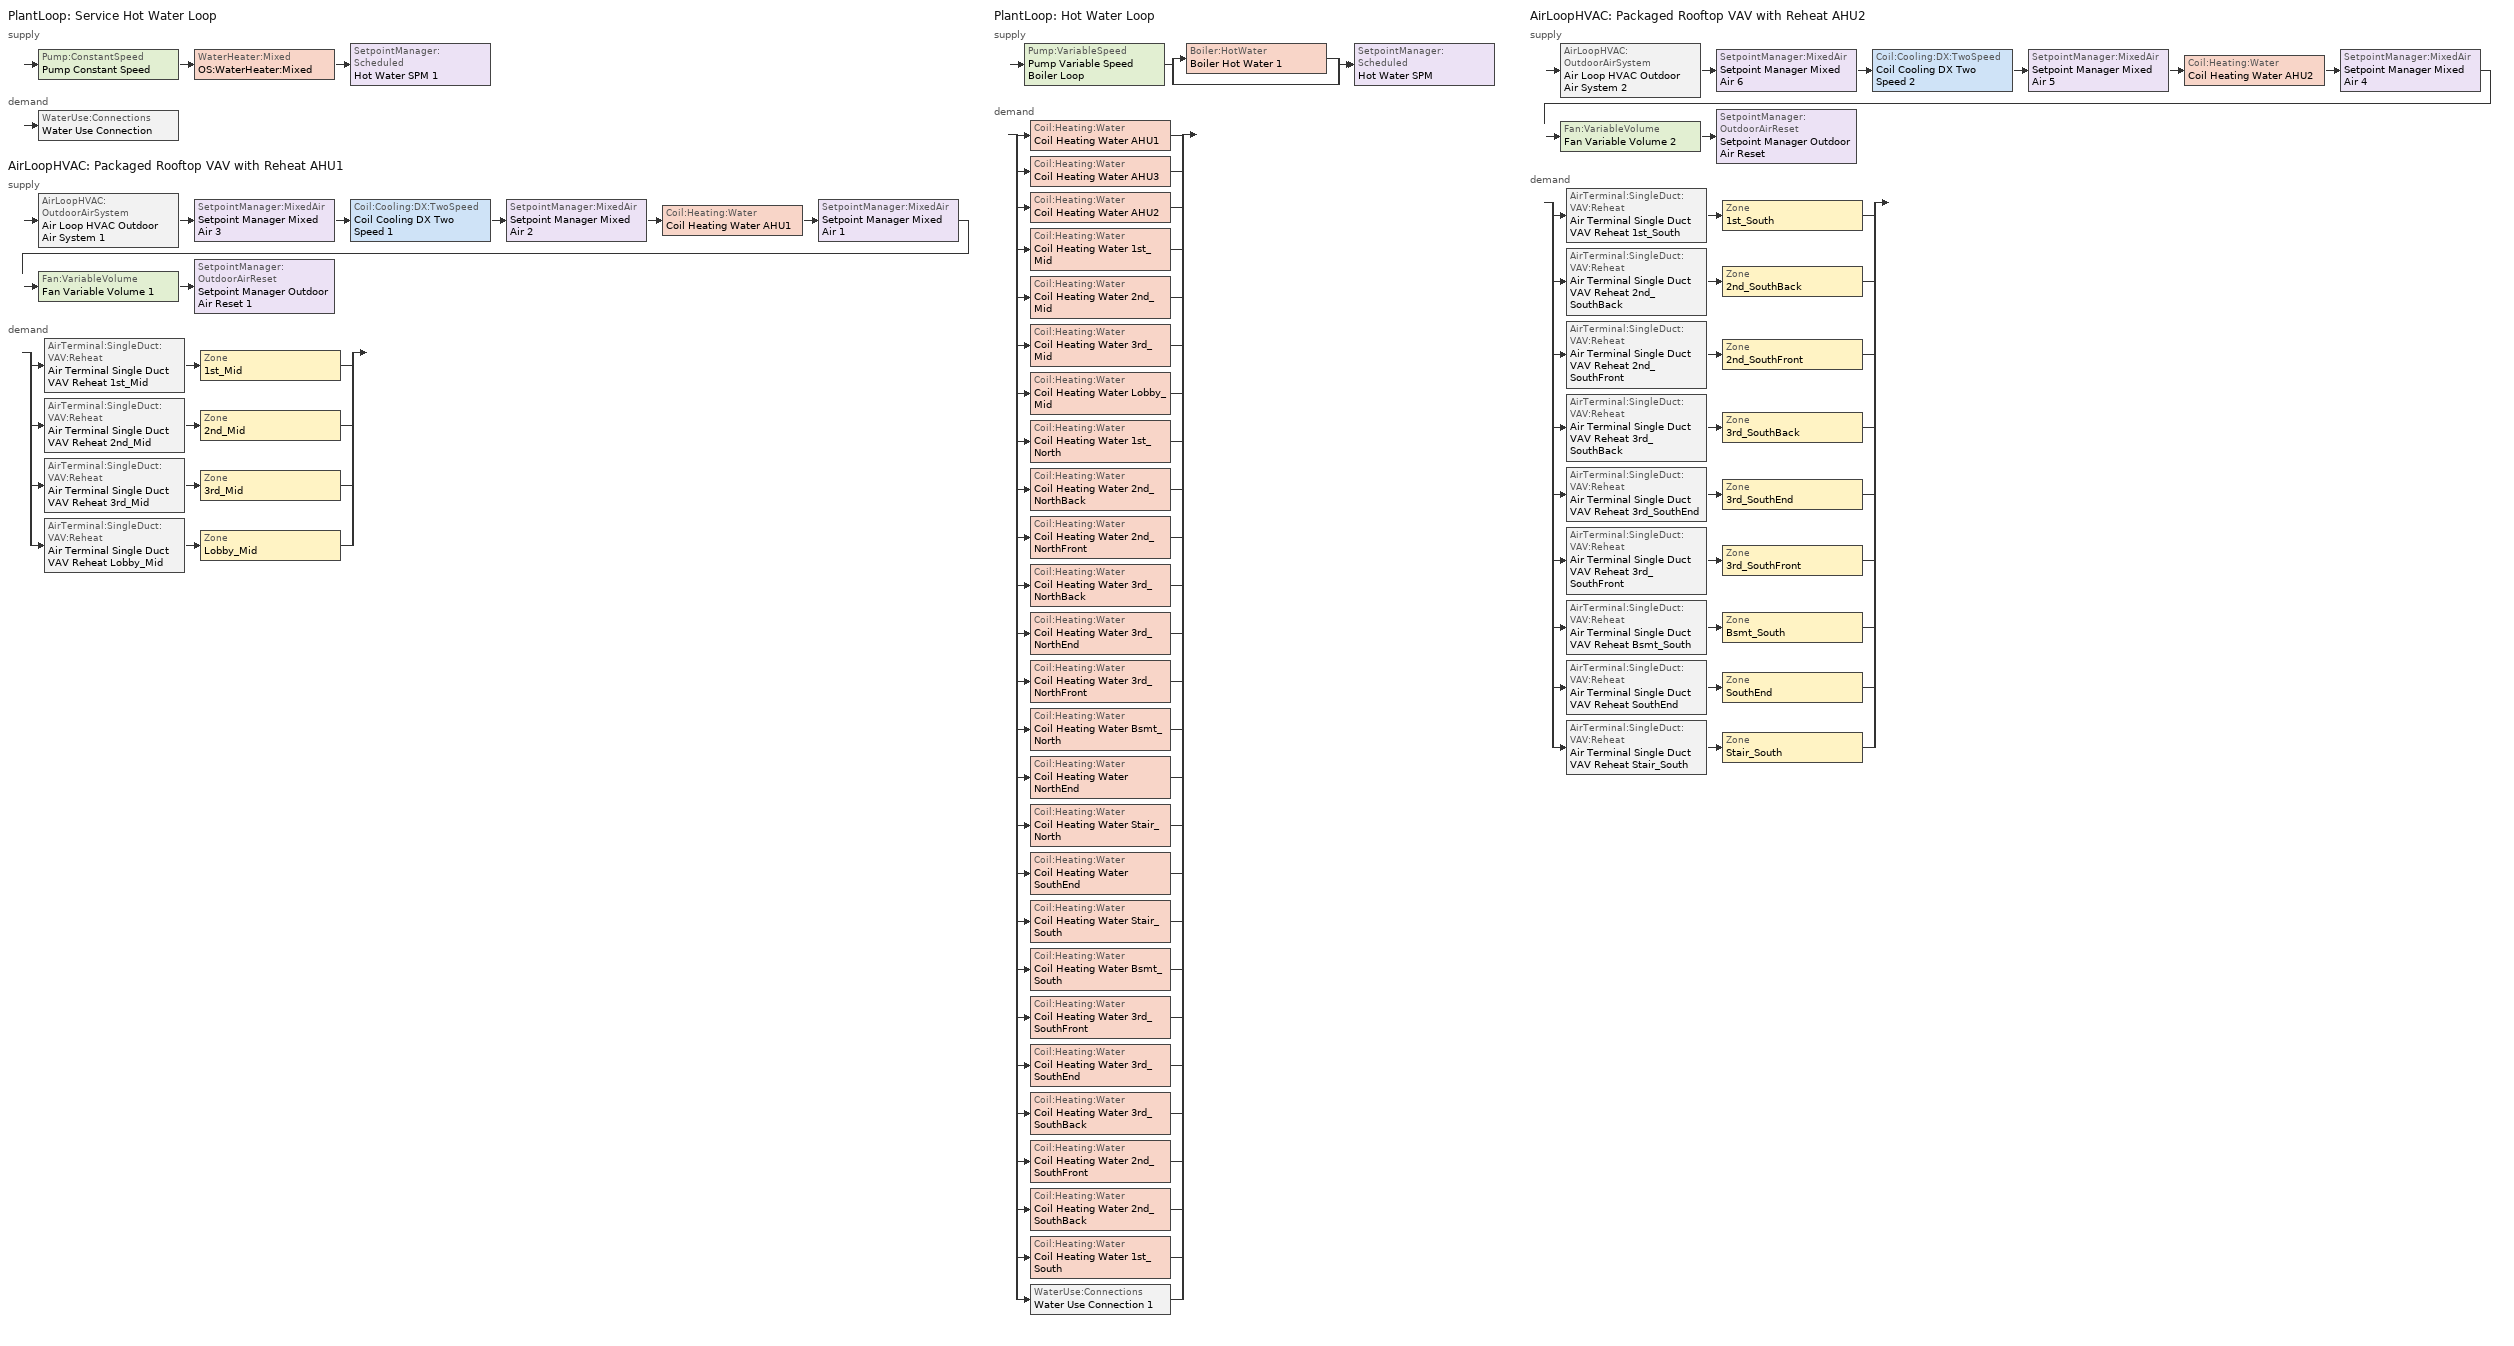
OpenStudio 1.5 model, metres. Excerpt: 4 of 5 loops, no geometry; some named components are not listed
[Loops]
PlantLoop 'Service Hot Water Loop'
 supply: Pump:ConstantSpeed 'Pump Constant Speed' > WaterHeater:Mixed 'OS:WaterHeater:Mixed' > SetpointManager:Scheduled 'Hot Water SPM 1'
 demand: WaterUse:Connections 'Water Use Connection'
AirLoopHVAC 'Packaged Rooftop VAV with Reheat AHU1'
 supply: AirLoopHVAC:OutdoorAirSystem 'Air Loop HVAC Outdoor Air System 1' > SetpointManager:MixedAir 'Setpoint Manager Mixed Air 3' > Coil:Cooling:DX:TwoSpeed 'Coil Cooling DX Two Speed 1' > SetpointManager:MixedAir 'Setpoint Manager Mixed Air 2' > Coil:Heating:Water 'Coil Heating Water AHU1' > SetpointManager:MixedAir 'Setpoint Manager Mixed Air 1' > Fan:VariableVolume 'Fan Variable Volume 1' > SetpointManager:OutdoorAirReset 'Setpoint Manager Outdoor Air Reset 1'
 demand: split
  | AirTerminal:SingleDuct:VAV:Reheat 'Air Terminal Single Duct VAV Reheat 1st_Mid' > Zone '1st_Mid'
  | AirTerminal:SingleDuct:VAV:Reheat 'Air Terminal Single Duct VAV Reheat 2nd_Mid' > Zone '2nd_Mid'
  | AirTerminal:SingleDuct:VAV:Reheat 'Air Terminal Single Duct VAV Reheat 3rd_Mid' > Zone '3rd_Mid'
  | AirTerminal:SingleDuct:VAV:Reheat 'Air Terminal Single Duct VAV Reheat Lobby_Mid' > Zone 'Lobby_Mid'
PlantLoop 'Hot Water Loop'
 supply: Pump:VariableSpeed 'Pump Variable Speed Boiler Loop' > split
  | Boiler:HotWater 'Boiler Hot Water 1'
  | bypass
  join > SetpointManager:Scheduled 'Hot Water SPM'
 demand: split
  | Coil:Heating:Water 'Coil Heating Water AHU1'
  | Coil:Heating:Water 'Coil Heating Water AHU3'
  | Coil:Heating:Water 'Coil Heating Water AHU2'
  | Coil:Heating:Water 'Coil Heating Water 1st_Mid'
  | Coil:Heating:Water 'Coil Heating Water 2nd_Mid'
  | Coil:Heating:Water 'Coil Heating Water 3rd_Mid'
  | Coil:Heating:Water 'Coil Heating Water Lobby_Mid'
  | Coil:Heating:Water 'Coil Heating Water 1st_North'
  | Coil:Heating:Water 'Coil Heating Water 2nd_NorthBack'
  | Coil:Heating:Water 'Coil Heating Water 2nd_NorthFront'
  | Coil:Heating:Water 'Coil Heating Water 3rd_NorthBack'
  | Coil:Heating:Water 'Coil Heating Water 3rd_NorthEnd'
  | Coil:Heating:Water 'Coil Heating Water 3rd_NorthFront'
  | Coil:Heating:Water 'Coil Heating Water Bsmt_North'
  | Coil:Heating:Water 'Coil Heating Water NorthEnd'
  | Coil:Heating:Water 'Coil Heating Water Stair_North'
  | Coil:Heating:Water 'Coil Heating Water SouthEnd'
  | Coil:Heating:Water 'Coil Heating Water Stair_South'
  | Coil:Heating:Water 'Coil Heating Water Bsmt_South'
  | Coil:Heating:Water 'Coil Heating Water 3rd_SouthFront'
  | Coil:Heating:Water 'Coil Heating Water 3rd_SouthEnd'
  | Coil:Heating:Water 'Coil Heating Water 3rd_SouthBack'
  | Coil:Heating:Water 'Coil Heating Water 2nd_SouthFront'
  | Coil:Heating:Water 'Coil Heating Water 2nd_SouthBack'
  | Coil:Heating:Water 'Coil Heating Water 1st_South'
  | WaterUse:Connections 'Water Use Connection 1'
AirLoopHVAC 'Packaged Rooftop VAV with Reheat AHU2'
 supply: AirLoopHVAC:OutdoorAirSystem 'Air Loop HVAC Outdoor Air System 2' > SetpointManager:MixedAir 'Setpoint Manager Mixed Air 6' > Coil:Cooling:DX:TwoSpeed 'Coil Cooling DX Two Speed 2' > SetpointManager:MixedAir 'Setpoint Manager Mixed Air 5' > Coil:Heating:Water 'Coil Heating Water AHU2' > SetpointManager:MixedAir 'Setpoint Manager Mixed Air 4' > Fan:VariableVolume 'Fan Variable Volume 2' > SetpointManager:OutdoorAirReset 'Setpoint Manager Outdoor Air Reset'
 demand: split
  | AirTerminal:SingleDuct:VAV:Reheat 'Air Terminal Single Duct VAV Reheat 1st_South' > Zone '1st_South'
  | AirTerminal:SingleDuct:VAV:Reheat 'Air Terminal Single Duct VAV Reheat 2nd_SouthBack' > Zone '2nd_SouthBack'
  | AirTerminal:SingleDuct:VAV:Reheat 'Air Terminal Single Duct VAV Reheat 2nd_SouthFront' > Zone '2nd_SouthFront'
  | AirTerminal:SingleDuct:VAV:Reheat 'Air Terminal Single Duct VAV Reheat 3rd_SouthBack' > Zone '3rd_SouthBack'
  | AirTerminal:SingleDuct:VAV:Reheat 'Air Terminal Single Duct VAV Reheat 3rd_SouthEnd' > Zone '3rd_SouthEnd'
  | AirTerminal:SingleDuct:VAV:Reheat 'Air Terminal Single Duct VAV Reheat 3rd_SouthFront' > Zone '3rd_SouthFront'
  | AirTerminal:SingleDuct:VAV:Reheat 'Air Terminal Single Duct VAV Reheat Bsmt_South' > Zone 'Bsmt_South'
  | AirTerminal:SingleDuct:VAV:Reheat 'Air Terminal Single Duct VAV Reheat SouthEnd' > Zone 'SouthEnd'
  | AirTerminal:SingleDuct:VAV:Reheat 'Air Terminal Single Duct VAV Reheat Stair_South' > Zone 'Stair_South'
[Sizing:Zone] Zone Cooling Design Supply Air Temperature {C}=12.7778; Zone Cooling Design Supply Air Humidity Ratio {kg-H2O/kg-air}=0.0085; Zone Heating Design Supply Air Humidity Ratio {kg-H2O/kg-air}=0.008; Heating Design Air Flow Method=DesignDay
Name | Zone Heating Design Supply Air Temperature {C}
Lobby_Mid; 3rd_Mid; 1st_Mid; SouthEnd | 34.4444
2nd_Mid | 40.5556
Stair_South; Bsmt_South; 1st_South; 2nd_SouthBack; 2nd_SouthFront; 3rd_SouthBack; 3rd_SouthFront | 31.1111
3rd_SouthEnd | 33.8889
[Zone equipment]
Lobby_Mid: Air Terminal Single Duct VAV Reheat Lobby_Mid
3rd_Mid: Air Terminal Single Duct VAV Reheat 3rd_Mid
2nd_Mid: Air Terminal Single Duct VAV Reheat 2nd_Mid
1st_Mid: Air Terminal Single Duct VAV Reheat 1st_Mid
Stair_South: Air Terminal Single Duct VAV Reheat Stair_South
Bsmt_South: Air Terminal Single Duct VAV Reheat Bsmt_South
1st_South: Air Terminal Single Duct VAV Reheat 1st_South
SouthEnd: Air Terminal Single Duct VAV Reheat SouthEnd
2nd_SouthBack: Air Terminal Single Duct VAV Reheat 2nd_SouthBack
2nd_SouthFront: Air Terminal Single Duct VAV Reheat 2nd_SouthFront
3rd_SouthBack: Air Terminal Single Duct VAV Reheat 3rd_SouthBack
3rd_SouthFront: Air Terminal Single Duct VAV Reheat 3rd_SouthFront
3rd_SouthEnd: Air Terminal Single Duct VAV Reheat 3rd_SouthEnd
[WaterUse:Connections]
Name | Water Use Equipment Name 1
Water Use Connection | Bathroom Sink
Water Use Connection 1 | Bathroom Sink 1
[WaterUse:Equipment]
Name | Water Use Equipment Definition | Space | Flow Rate Fraction Schedule
Bathroom Sink | Bathroom Sink Definition | Bsmt_Mens_Mid | Bldg101_Occ
Bathroom Sink 1 | HotWaterLoopWaterDump | Bsmt_MechRoom_Mid | HeatDumpSchedule
[WaterUse:Equipment:Definition]
Name | Peak Flow Rate {m3/s}
Bathroom Sink Definition | 1.66e-05
HotWaterLoopWaterDump | 1e-006
[PlantLoop] Maximum Loop Temperature {C}=100; Minimum Loop Temperature {C}=5.68434e-14; Minimum Loop Flow Rate {m3/s}=0
Name | Maximum Loop Flow Rate {m3/s} | Plant Loop Volume {m3} | Fluid Type
Service Hot Water Loop | 1.99996e-05 | 0.0946353
Hot Water Loop | 0.00757082 | 5.75383 | Water
[Sizing:Plant] Loop Type=Heating
Name | Design Loop Exit Temperature {C} | Loop Design Temperature Difference {deltaC}
Service Hot Water Loop | 54.4444 | 11
Hot Water Loop | 82.2222 | 22.2222
[WaterHeater:Mixed]
OS:WaterHeater:Mixed: Tank Volume {m3}=0.757082; Setpoint Temperature Schedule=Water Heater Setpoint Temperature; Deadband Temperature Difference {deltaC}=2.77778; Maximum Temperature Limit {C}=80; Heater Control Type=Cycle; Heater Maximum Capacity {W}=117223; Heater Minimum Capacity {W}=0; Heater Ignition Minimum Flow Rate {m3/s}=0; Heater Fuel Type=NaturalGas; Heater Thermal Efficiency=0.8; Off Cycle Parasitic Fuel Consumption Rate {W}=20; Off Cycle Parasitic Fuel Type=NaturalGas; Off Cycle Parasitic Heat Fraction to Tank=0.8; On Cycle Parasitic Fuel Consumption Rate {W}=0; On Cycle Parasitic Fuel Type=NaturalGas; Ambient Temperature Indicator=Schedule; Ambient Temperature Schedule=Water Heater Ambient Temperature; Off Cycle Loss Coefficient to Ambient Temperature {W/K}=6; On Cycle Loss Coefficient to Ambient Temperature {W/K}=6; Peak Use Flow Rate {m3/s}=0; Use Side Effectiveness=1; Source Side Effectiveness=1; Use Side Design Flow Rate {m3/s}=1.99996e-05; Source Side Design Flow Rate {m3/s}=0.000382327; Indirect Water Heating Recovery Time {hr}=1.5
[Pump:ConstantSpeed]
Pump Constant Speed: Rated Flow Rate {m3/s}=1.99996e-05; Rated Pump Head {Pa}=131519; Rated Power Consumption {W}=3.75; Motor Efficiency=0.9; Fraction of Motor Inefficiencies to Fluid Stream=0; Pump Control Type=Intermittent
[SetpointManager:Scheduled] Control Variable=Temperature
Name | Schedule
Hot Water SPM 1 | Bldg101_ServiceHotWaterTemp
Hot Water SPM | Hot Water Temperature 180F
[AirLoopHVAC]
Name | Design Supply Air Flow Rate {m3/s}
Packaged Rooftop VAV with Reheat AHU1 | 5.35188
Packaged Rooftop VAV with Reheat AHU2 | 10.0997
[Sizing:System] Type of Load to Size On=Sensible; Preheat Design Temperature {C}=7; Preheat Design Humidity Ratio {kg-H2O/kg-Air}=0.008; Precool Design Temperature {C}=12.8; Precool Design Humidity Ratio {kg-H2O/kg-Air}=0.008; Central Cooling Design Supply Air Temperature {C}=12.8; Central Heating Design Supply Air Temperature {C}=12.8; Sizing Option=NonCoincident; 100% Outdoor Air in Cooling=No; 100% Outdoor Air in Heating=No; Central Cooling Design Supply Air Humidity Ratio {kg-H2O/kg-Air}=0.0085; Central Heating Design Supply Air Humidity Ratio {kg-H2O/kg-Air}=0.008; Cooling Design Air Flow Method=DesignDay; Cooling Design Air Flow Rate {m3/s}=0; Heating Design Air Flow Method=DesignDay; Heating Design Air Flow Rate {m3/s}=0; System Outdoor Air Method=ZoneSum
Name | Design Outdoor Air Flow Rate {m3/s} | Minimum System Air Flow Ratio
Packaged Rooftop VAV with Reheat AHU1 | 0.873103 | 0.293274
Packaged Rooftop VAV with Reheat AHU2 | 1.08548 | 0.34995
[Fan:VariableVolume] Availability Schedule=Always On; Fan Power Minimum Flow Rate Input Method=FixedFlowRate; Fan Power Minimum Flow Fraction=0; Fan Power Minimum Air Flow Rate {m3/s}=0; Motor Efficiency=0.93; Motor In Airstream Fraction=1; Fan Power Coefficient 1=0.0407599; Fan Power Coefficient 2=0.088045; Fan Power Coefficient 3=-0.0729261; Fan Power Coefficient 4=0.94374; Fan Power Coefficient 5=0
Name | Fan Efficiency | Pressure Rise {Pa} | Maximum Flow Rate {m3/s}
Fan Variable Volume 1 | 0.668 | 1120.9 | 6.43689
Fan Variable Volume 2 | 0.69 | 1215.55 | 11.5981
[Coil:Heating:Water] Availability Schedule=Bldg101_HeatingSchedule; Performance Input Method=NominalCapacity; Rated Inlet Water Temperature {C}=82.2222
Name | Maximum Water Flow Rate {m3/s} | Rated Capacity {W} | Rated Inlet Air Temperature {C} | Rated Outlet Water Temperature {C} | Rated Outlet Air Temperature {C} | Rated Ratio for Air and Water Convection | U-Factor Times Area Value {W/K}
Coil Heating Water AHU1 | 0.000315451 | 43992 | 5.55556 | 48.8889 | 12.1111 | 0.5
Coil Heating Water AHU2 | 0.000340687 | 60105.4 | 11.6667 | 40 | 16.6667
Coil Heating Water AHU3 | 0.000340687 | 59745.8 | 11.6667 | 40.2778 | 16.8333
Coil Heating Water 1st_Mid | 9.46353e-05 | 8499.06 | 12.7778 | 60 | 34.4444
Coil Heating Water 2nd_Mid | 0.000189271 | 13774.3 | 12.7778 | 60 | 40.5556
Coil Heating Water 3rd_Mid; Coil Heating Water Lobby_Mid; Coil Heating Water NorthEnd; Coil Heating Water SouthEnd | 0.000315451 | 30772.5 | 12.7778 | 60 | 34.4444
Coil Heating Water 1st_North; Coil Heating Water 2nd_NorthFront; Coil Heating Water 3rd_NorthBack; Coil Heating Water 3rd_NorthFront; Coil Heating Water 2nd_SouthFront; Coil Heating Water 3rd_SouthBack; Coil Heating Water 3rd_SouthFront; Coil Heating Water Bsmt_South | 0.000151416 | 14653.6 | 12.7778 | 60 | 31.1111
Coil Heating Water 2nd_NorthBack; Coil Heating Water 2nd_SouthBack | 0.000100944 | 10257.5 | 12.7778 | 60 | 30.5556
Coil Heating Water 3rd_NorthEnd; Coil Heating Water 3rd_SouthEnd | 0.00019558 | 18170.4 | 12.7778 | 60 | 33.8889
Coil Heating Water Bsmt_North | 0.000189271 | 17584.3 | 12.7778 | 60 | 34.4444
Coil Heating Water Stair_North; Coil Heating Water Stair_South | 3.78541e-05 | 3516.85 | 12.7778 | 60 | 31.1111
Coil Heating Water 1st_South | 0.000151416 | 14653.6 | 12.7778 | 60 | 31.1111 |  | Autosize
[Coil:Cooling:DX:TwoSpeed] Availability Schedule=Always On Discrete; Condenser Type=AirCooled; High Speed Evaporative Condenser Effectiveness=0; High Speed Evaporative Condenser Air Flow Rate {m3/s}=Autosize; High Speed Evaporative Condenser Pump Rated Power Consumption {W}=Autosize; Low Speed Evaporative Condenser Effectiveness=0; Low Speed Evaporative Condenser Air Flow Rate {m3/s}=Autosize; Low Speed Evaporative Condenser Pump Rated Power Consumption {W}=Autosize; Basin Heater Capacity {W/K}=10; Basin Heater Setpoint Temperature {C}=2
Name | Rated High Speed Total Cooling Capacity {W} | Rated High Speed Sensible Heat Ratio | Rated High Speed COP {W/W} | Rated High Speed Air Flow Rate {m3/s} | Total Cooling Capacity Function of Temperature Curve | Total Cooling Capacity Function of Flow Fraction Curve | Energy Input Ratio Function of Temperature Curve | Energy Input Ratio Function of Flow Fraction Curve | Part Load Fraction Correlation Curve | Rated Low Speed Total Cooling Capacity {W} | Rated Low Speed Sensible Heat Ratio | Rated Low Speed COP {W/W} | Rated Low Speed Air Flow Rate {m3/s} | Low Speed Total Cooling Capacity Function of Temperature Curve | Low Speed Energy Input Ratio Function of Temperature Curve
Coil Cooling DX Two Speed 1 | 135408 | 0.676083 | 2.93 | 5.34898 | Curve Biquadratic 1 | Curve Quadratic 1 | Curve Biquadratic 2 | Curve Quadratic 2 | Curve Quadratic 3 | 45129.7 | 0.676083 | 3.36002 | 1.78 | Curve Biquadratic 3 | Curve Biquadratic 4
Coil Cooling DX Two Speed 2 | 215718 | 0.716168 | 3.077 | 10.1077 | Curve Biquadratic 5 | Curve Quadratic 4 | Curve Biquadratic 6 | Curve Quadratic 5 | Curve Quadratic 6 | 21071.4 | 0.716168 | 3.780645 | 3.37 | Curve Biquadratic 7 | Curve Biquadratic 8
[Controller:OutdoorAir] Economizer Control Type=NoEconomizer; Economizer Control Action Type=ModulateFlow; Economizer Maximum Limit Dry-Bulb Temperature {C}=28; Economizer Maximum Limit Enthalpy {J/kg}=64000; Economizer Minimum Limit Dry-Bulb Temperature {C}=-100; Lockout Type=NoLockout; Minimum Limit Type=FixedMinimum; High Humidity Control=No; Heat Recovery Bypass Control Type=BypassWhenOAFlowGreaterThanMinimum
Name | Minimum Outdoor Air Flow Rate {m3/s} | Maximum Outdoor Air Flow Rate {m3/s} | Controller Mechanical Ventilation
Controller Outdoor Air 1 | 0.873103 | 5.35188 | Controller Mechanical Ventilation 1
Controller Outdoor Air 2 | 1.08548 | 11.5981 | Controller Mechanical Ventilation 2
[Controller:MechanicalVentilation] Availability Schedule=Always On Discrete; System Outdoor Air Method=ZoneSum
Controller Mechanical Ventilation 1; Controller Mechanical Ventilation 2
[AirLoopHVAC:OutdoorAirSystem]
Name | Controller
Air Loop HVAC Outdoor Air System 1 | Controller Outdoor Air 1
Air Loop HVAC Outdoor Air System 2 | Controller Outdoor Air 2
[Pump:VariableSpeed]
Pump Variable Speed Boiler Loop: Rated Flow Rate {m3/s}=0.00435322; Rated Pump Head {Pa}=131519; Rated Power Consumption {W}=1118.55; Motor Efficiency=0.785; Minimum Flow Rate {m3/s}=0; Pump Control Type=Intermittent
[Boiler:HotWater]
Boiler Hot Water 1: Nominal Capacity {W}=478292; Nominal Thermal Efficiency=0.796; Efficiency Curve Temperature Evaluation Variable=LeavingBoiler; Normalized Boiler Efficiency Curve=Boiler Efficiency; Design Water Outlet Temperature {C}=82.2222; Design Water Flow Rate {m3/s}=0.00529958; Minimum Part Load Ratio=0; Optimum Part Load Ratio=1; Water Outlet Upper Temperature Limit {C}=121.111; Boiler Flow Mode=ConstantFlow; Parasitic Electric Load {W}=219.803; Sizing Factor=1
[AirTerminal:SingleDuct:VAV:Reheat] Availability Schedule=Always On Discrete; Fixed Minimum Air Flow Rate {m3/s}=0; Minimum Hot Water or Steam Flow Rate {m3/s}=0; Convergence Tolerance=0.001; Damper Heating Action=Normal; Maximum Flow per Zone Floor Area During Reheat {m3/s-m2}=0; Maximum Flow Fraction During Reheat=1; Maximum Reheat Air Temperature {C}=40.5556
Name | Maximum Air Flow Rate {m3/s} | Zone Minimum Air Flow Input Method | Constant Minimum Air Flow Fraction | Reheat Coil | Maximum Hot Water or Steam Flow Rate {m3/s}
Air Terminal Single Duct VAV Reheat 1st_Mid | 1.55743 | Constant | 0.24 | Coil Heating Water 1st_Mid | 9.46353e-05
Air Terminal Single Duct VAV Reheat 2nd_Mid | 1.60462 | Constant | 0.25 | Coil Heating Water 2nd_Mid | 0.000189271
Air Terminal Single Duct VAV Reheat 3rd_Mid | 3.77558 | Constant | 0.31 | Coil Heating Water 3rd_Mid | 0.000315451
Air Terminal Single Duct VAV Reheat Lobby_Mid | 3.77558 | Constant | 0.31 | Coil Heating Water Lobby_Mid | 0.000315451
Air Terminal Single Duct VAV Reheat 1st_South | 1.88779 | Constant | 0.35 | Coil Heating Water 1st_South | 0.000151416
Air Terminal Single Duct VAV Reheat 2nd_SouthBack | 1.41584 | Constant | 0.33 | Coil Heating Water 2nd_SouthBack | 0.000100944
Air Terminal Single Duct VAV Reheat 2nd_SouthFront | 1.88779 | Constant | 0.35 | Coil Heating Water 2nd_SouthFront | 0.000151416
Air Terminal Single Duct VAV Reheat 3rd_SouthBack | 1.88779 | Constant | 0.35 | Coil Heating Water 3rd_SouthBack | 0.000151416
Air Terminal Single Duct VAV Reheat 3rd_SouthEnd | 1.88779 | Constant | 0.38 | Coil Heating Water 3rd_SouthEnd | 0.00019558
Air Terminal Single Duct VAV Reheat 3rd_SouthFront | 1.88779 | FixedFlowRate | 0.35 | Coil Heating Water 3rd_SouthFront | 0.000151416
Air Terminal Single Duct VAV Reheat Bsmt_South | 1.88779 | Constant | 0.35 | Coil Heating Water Bsmt_South | 0.000151416
Air Terminal Single Duct VAV Reheat SouthEnd | 3.77558 | Constant | 0.31 | Coil Heating Water SouthEnd | 0.000315451
Air Terminal Single Duct VAV Reheat Stair_South | 0.471947 | Constant | 0.35 | Coil Heating Water Stair_South | 3.78541e-05
[SetpointManager:OutdoorAirReset] Control Variable=Temperature; Setpoint at Outdoor Low Temperature {C}=22.2222
Name | Outdoor Low Temperature {C} | Setpoint at Outdoor High Temperature {C} | Outdoor High Temperature {C}
Setpoint Manager Outdoor Air Reset | 10 | 12.7778 | 21.1111
Setpoint Manager Outdoor Air Reset 1 | 15.5556 | 14.1667 | 23.8889
[Schedule:Constant]
Always On Discrete: Value=1
[Schedule:Ruleset]
Name | Default Day Schedule | Summer Design Day Schedule | Winter Design Day Schedule
Always On | Always On Default Schedule | Always On Summer Design Day | Always On Winter Design Day
Bldg101_HeatingSchedule | Schedule Day 3
Bldg101_Occ | Medium Office Bldg Occ Default Schedule 1 | Medium Office Bldg Occ Summer Design Day 1 | Medium Office Bldg Occ Winter Design Day 1
Bldg101_ServiceHotWaterTemp | Hot Water Temperature Default | Hot Water Temperature Summer Design Day | Hot Water Temperature Winter Design Day
Water Heater Setpoint Temperature | Water Heater Setpoint Temperature Default
Water Heater Ambient Temperature | Water Heater Ambient Temperature Default
HeatDumpSchedule | Schedule Day 8
Hot Water Temperature 180F | Hot Water Temperature Default 3 | Hot Water Temperature Summer Design Day 3 | Hot Water Temperature Winter Design Day 3
[Schedule:Day]
Always On Default Schedule; Always On Winter Design Day; Always On Summer Design Day; Schedule Day 3; Schedule Day 18: 24, 0, 1
Schedule Day 4; Medium Office Bldg Occ Winter Design Day 1; Medium Office Bldg Occ Rule 1 Day Schedule 1; Schedule Day 8: 24, 0, 0
Medium Office Bldg Occ Default Schedule 1: 6, 0, 0, 7, 0, 0.1, 8, 0, 0.2, 12, 0, 0.95, 13, 0, 0.5, 17, 0, 0.95, 18, 0, 0.7, 20, 0, 0.4, 22, 0, 0.1, 24, 0, 0.05
Medium Office Bldg Occ Summer Design Day 1: 6, 0, 0, 7, 0, 0.108085, 12, 0, 0.979033, 13, 0, 0.50485, 17, 0, 0.980646, 18, 0, 0.704846, 20, 0, 0.390337, 22, 0, 0.111311, 24, 0, 0.0435705
Hot Water Temperature Default; Hot Water Temperature Summer Design Day; Hot Water Temperature Winter Design Day; Water Heater Setpoint Temperature Default: 24, 0, 54.4444
Water Heater Ambient Temperature Default: 24, 0, 22
Hot Water Temperature Default 3; Hot Water Temperature Summer Design Day 3; Hot Water Temperature Winter Design Day 3: 24, 0, 82.2222
[Schedule:Rule] Rule Order=0; Apply Sunday=Yes; Apply Saturday=Yes; Date Specification Type=DateRange
Name | Schedule Ruleset | Day Schedule | Apply Monday | Apply Tuesday | Apply Wednesday | Apply Thursday | Apply Friday | Start Month | Start Day | End Month | End Day
BoilerShutOff | Bldg101_HeatingSchedule | Schedule Day 4 | Yes | Yes | Yes | Yes | Yes | 5 | 12 | 10 | 8
Medium Office Bldg Occ Rule 3 | Bldg101_Occ | Medium Office Bldg Occ Rule 1 Day Schedule 1 | No | No | No | No | No | 1 | 1 | 12 | 31
Schedule Rule 8 | HeatDumpSchedule | Schedule Day 18 | Yes | Yes | Yes | Yes | Yes | 5 | 12 | 10 | 8
[Curve:Biquadratic]
Name | Coefficient1 Constant | Coefficient2 x | Coefficient3 x**2 | Coefficient4 y | Coefficient5 y**2 | Coefficient6 x*y | Minimum Value of x {BasedOnField A2} | Maximum Value of x {BasedOnField A2} | Minimum Value of y {BasedOnField A3} | Maximum Value of y {BasedOnField A3} | Input Unit Type for X | Input Unit Type for Y | Output Unit Type
Curve Biquadratic 1; Curve Biquadratic 3; Curve Biquadratic 5; Curve Biquadratic 7 | 0.42415 | 0.04426 | -0.00042 | 0.00333 | -8e-005 | -0.00021 | 17 | 22 | 13 | 46
Curve Biquadratic 2; Curve Biquadratic 4; Curve Biquadratic 6; Curve Biquadratic 8 | 1.23649 | -0.02431 | 0.00057 | -0.01434 | 0.00063 | -0.00038 | 17 | 22 | 13 | 46
Boiler Efficiency | 1 | 0 | 0 | 0 | 0 | 0 | 0 | 1 | 0 | 1 | Dimensionless | Dimensionless | Dimensionless
[Curve:Quadratic]
Name | Coefficient1 Constant | Coefficient2 x | Coefficient3 x**2 | Minimum Value of x {BasedOnField A2} | Maximum Value of x {BasedOnField A2}
Curve Quadratic 1; Curve Quadratic 4 | 0.77136 | 0.34053 | -0.11088 | 0.75918 | 1.13877
Curve Quadratic 2; Curve Quadratic 5 | 1.2055 | -0.32953 | 0.12308 | 0.75918 | 1.13877
Curve Quadratic 3; Curve Quadratic 6 | 0.771 | 0.229 | 0 | 0 | 1
